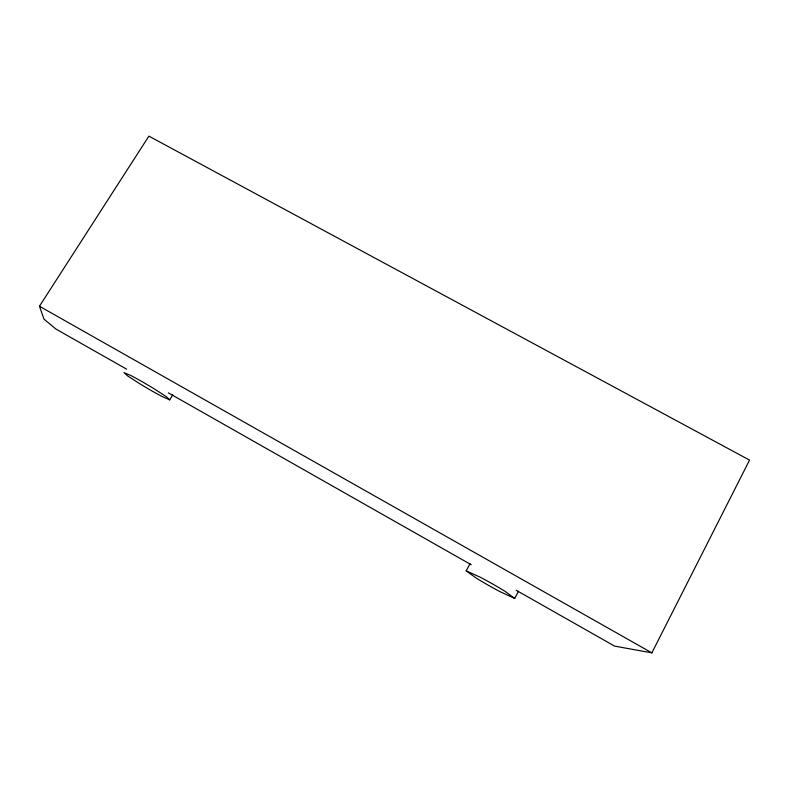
<?xml version="1.0" encoding="UTF-8"?>
<svg xmlns="http://www.w3.org/2000/svg" width="789" height="789" viewBox="0 0 789 789"><rect width="100%" height="100%" fill="white"/><g stroke="black" fill="none" stroke-linecap="round" stroke-linejoin="round"><path stroke-width="1.18" d="M516.154 590.241L614.601 646.112L651.862 652.858L749.55 460.105L148.884 136.142L39.45 306.25L43.997 319.121L55.861 329.013L126.654 369.183M470.027 563.75L466.171 570.841L476.448 578.238A29.449 1.785 29.4 0 0 500.216 591.76L514.675 598.417L518.501 591.257M169.714 399.865L166.361 396.699L153.628 388.474A28.118 1.696 30.6 0 0 130.796 375.505L123.922 372.595L127.917 376.116L140.521 384.213A28.266 1.716 30.6 0 0 162.514 396.719L169.714 399.865L172.801 394.816M466.171 570.841L480.116 577.144A29.292 1.765 29.4 0 1 504.881 591.217L514.675 598.417M39.45 306.25L651.862 652.858M168.382 392.873L471.211 564.727"/></g></svg>
